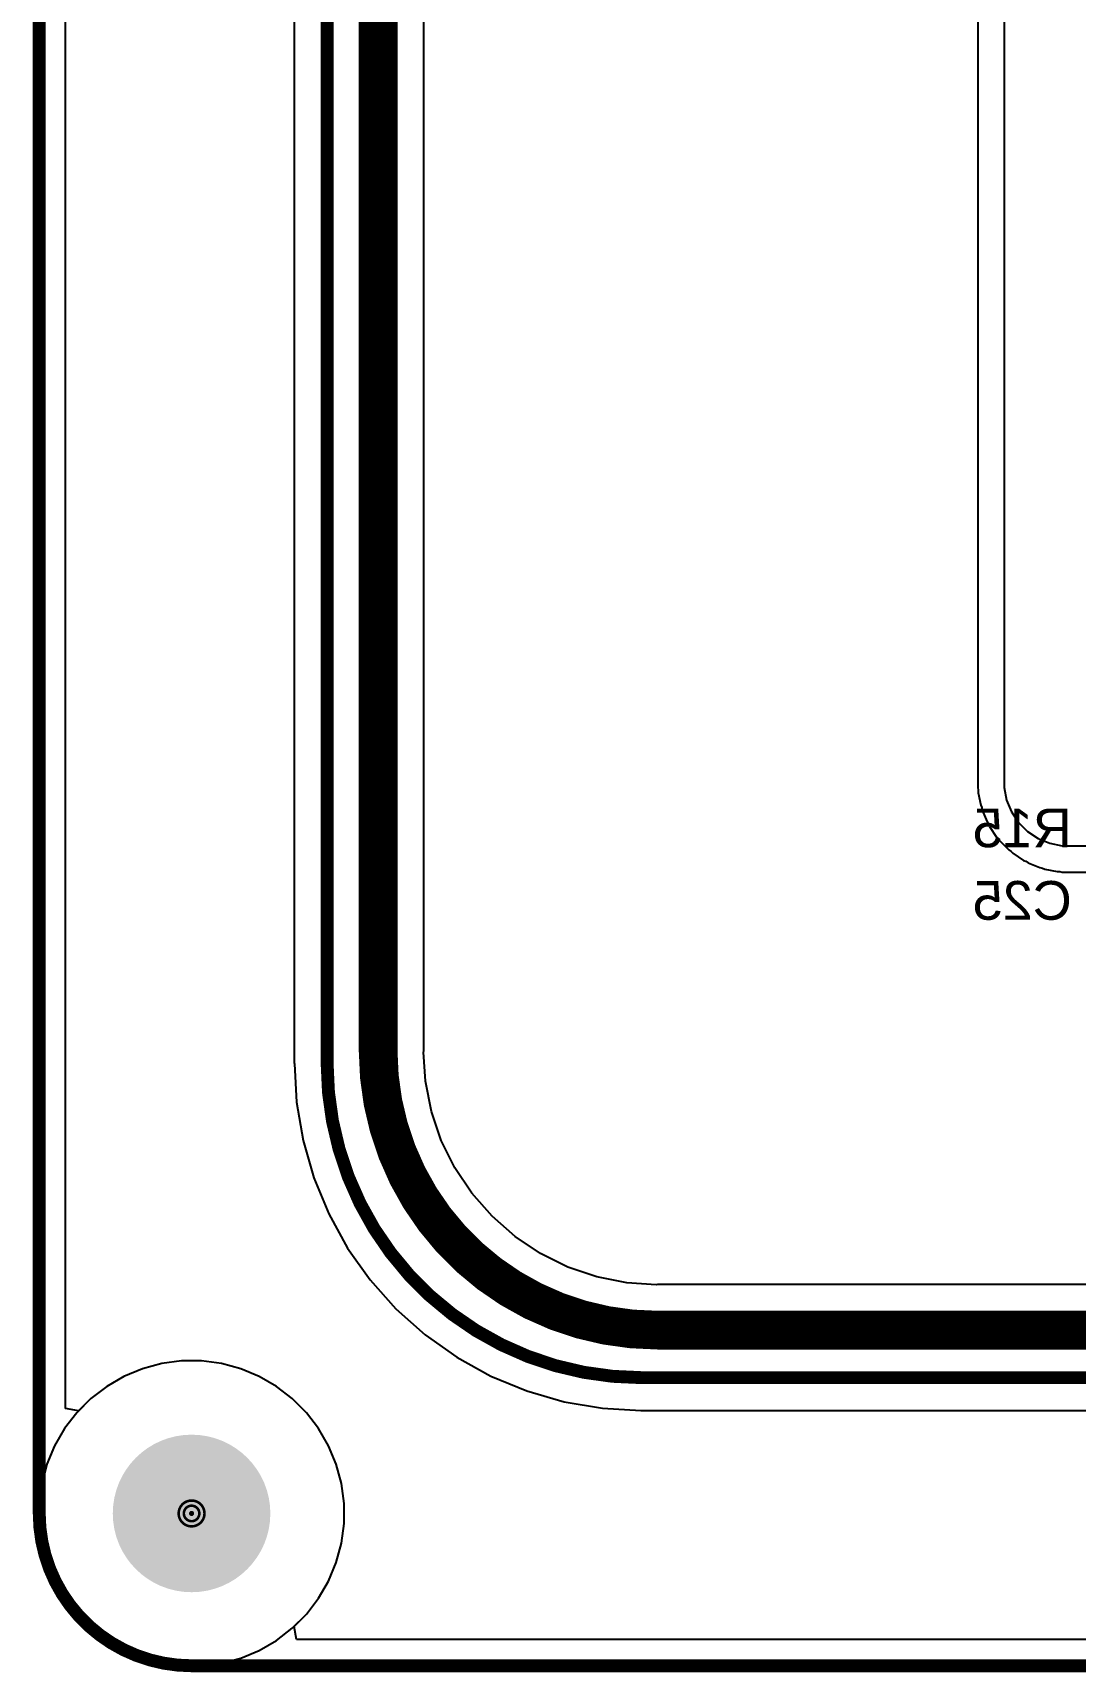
# Model space of a CAD drawing. Header units: inches. Extents: x 0 to 386, y 0 to 148.
# Drawn here: x -0.13 to 20.38, y -0.13 to 32.13 of the extents above; entities that cross this region are included whole.
import ezdxf

# ---------------------------------------------------------------- set-up
doc = ezdxf.new("R2010")
doc.units = ezdxf.units.IN
for name, color, linetype in [('Board outline', 216, 'Continuous'), ('Bottom Layer', 5, 'Continuous'), ('Bottom Overlay', 54, 'Continuous'), ('Bottom Solder', 6, 'Continuous'), ('Drill Drawing', 1, 'Continuous'), ('Multi-Layer', 9, 'Continuous'), ('Pad Holes', 156, 'Continuous'), ('Top Layer', 1, 'Continuous'), ('Top Solder', 216, 'Continuous')]:
    doc.layers.add(name, color=color, linetype=linetype)
doc.styles.add('Arial', font='', dxfattribs={"height": 0.2})
doc.styles.get('Arial').set_extended_font_data('Arial')

msp = doc.modelspace()

# ---------------------------------------------------------------- hatches: boundary and pattern name
at = {"layer": 'Bottom Solder'}
h = msp.add_hatch(color=6, dxfattribs=at)
edge = h.paths.add_edge_path()
edge.add_arc((2.997, 2.997), 0.0508, 0, 360)
at = {"layer": 'Pad Holes'}
h = msp.add_hatch(color=7, dxfattribs=at)
edge = h.paths.add_edge_path()
edge.add_arc((2.997, 2.997), 1.55, 0, 360)
at = {"layer": 'Top Solder'}
h = msp.add_hatch(color=216, dxfattribs=at)
edge = h.paths.add_edge_path()
edge.add_arc((2.997, 2.997), 0.0508, 0, 360)

# ---------------------------------------------------------------- linework, layer by layer
at = {"layer": 'Board outline'}
for points in [[(0, 2.997, 0.254, 0.254, 0), (0, 78.283, 0.254, 0.254, 0)], [(2.997, 0, 0.254, 0.254, -0.414214), (0, 2.997, 0.254, 0.254, 0)], [(2.997, 0, 0.254, 0.254, 0), (251.003, 0, 0.254, 0.254, 0)]]:
    msp.add_lwpolyline(points, format="xyseb", dxfattribs=at)
for points in [[(-0.064, 2.997, 0.127, 0.127, 1), (0.064, 2.997, 0.127, 0.127, 1)], [(-0.064, 2.997, 0.127, 0.127, 1), (0.064, 2.997, 0.127, 0.127, 1)], [(2.934, 0, 0.127, 0.127, 1), (3.061, 0, 0.127, 0.127, 1)], [(2.934, 0, 0.127, 0.127, 1), (3.061, 0, 0.127, 0.127, 1)]]:
    msp.add_lwpolyline(points, format="xyseb", close=True, dxfattribs=at)
at = {"layer": 'Bottom Layer'}
for p, q in [((0.518, 5.064), (0.518, 38.282)), ((2.031, 5.844), (1.667, 5.694)), ((2.411, 5.946), (2.031, 5.844)), ((2.801, 5.997), (2.411, 5.946)), ((3.194, 5.997), (2.801, 5.997)), ((3.584, 5.946), (3.194, 5.997)), ((3.964, 5.844), (3.584, 5.946)), ((4.327, 5.694), (3.964, 5.844)), ((1.327, 5.497), (1.015, 5.258)), ((1.667, 5.694), (1.327, 5.497)), ((4.667, 5.497), (4.327, 5.694)), ((4.979, 5.258), (4.667, 5.497)), ((1.015, 5.258), (0.772, 5.015)), ((5.258, 4.979), (4.979, 5.258)), ((0.772, 5.015), (0.518, 5.064)), ((5.497, 4.667), (5.258, 4.979)), ((5.694, 4.327), (5.497, 4.667)), ((5.844, 3.964), (5.694, 4.327)), ((5.946, 3.584), (5.844, 3.964)), ((5.997, 3.194), (5.946, 3.584)), ((5.997, 2.801), (5.997, 3.194)), ((5.946, 2.411), (5.997, 2.801)), ((5.844, 2.031), (5.946, 2.411)), ((5.694, 1.667), (5.844, 2.031)), ((5.497, 1.327), (5.694, 1.667)), ((5.258, 1.015), (5.497, 1.327)), ((5.015, 0.772), (5.258, 1.015)), ((5.064, 0.518), (5.015, 0.772)), ((70.491, 0.518), (5.064, 0.518))]:
    msp.add_line(p, q, dxfattribs=at)
at = {"layer": 'Drill Drawing'}
for points in [[(3.251, 2.997, 0.0508, 0.0508, 1), (2.743, 2.997, 0.0508, 0.0508, 1)], [(2.731, 2.997, 0.0254, 0.0254, 1), (2.756, 2.997, 0.0254, 0.0254, 1)], [(3.15, 2.997, 0.0508, 0.0508, 1), (2.845, 2.997, 0.0508, 0.0508, 1)], [(2.832, 2.997, 0.0254, 0.0254, 1), (2.857, 2.997, 0.0254, 0.0254, 1)], [(3.137, 2.997, 0.0254, 0.0254, 1), (3.162, 2.997, 0.0254, 0.0254, 1)], [(3.239, 2.997, 0.0254, 0.0254, 1), (3.264, 2.997, 0.0254, 0.0254, 1)]]:
    msp.add_lwpolyline(points, format="xyseb", close=True, dxfattribs=at)
at = {"layer": 'Multi-Layer'}
for p, q in [((2.031, 5.844), (1.667, 5.694)), ((2.411, 5.946), (2.031, 5.844)), ((2.801, 5.997), (2.411, 5.946)), ((2.997, 5.997), (2.801, 5.997)), ((3.194, 5.997), (2.997, 5.997)), ((3.584, 5.946), (3.194, 5.997)), ((3.964, 5.844), (3.584, 5.946)), ((4.327, 5.694), (3.964, 5.844)), ((1.327, 5.497), (1.015, 5.258)), ((1.667, 5.694), (1.327, 5.497)), ((4.667, 5.497), (4.327, 5.694)), ((4.979, 5.258), (4.667, 5.497)), ((1.015, 5.258), (0.737, 4.979)), ((5.258, 4.979), (4.979, 5.258)), ((0.737, 4.979), (0.497, 4.667)), ((5.497, 4.667), (5.258, 4.979)), ((0.497, 4.667), (0.301, 4.327)), ((5.694, 4.327), (5.497, 4.667)), ((0.301, 4.327), (0.15, 3.964)), ((5.844, 3.964), (5.694, 4.327)), ((0.15, 3.964), (0.049, 3.584)), ((5.946, 3.584), (5.844, 3.964)), ((0.049, 3.584), (-0.003, 3.194)), ((5.997, 3.194), (5.946, 3.584)), ((-0.003, 3.194), (-0.003, 2.997)), ((-0.003, 2.997), (-0.003, 2.997)), ((-0.003, 2.997), (-0.003, 2.801)), ((5.997, 2.997), (5.997, 3.194)), ((5.997, 2.801), (5.997, 2.997)), ((-0.003, 2.801), (0.049, 2.411)), ((5.946, 2.411), (5.997, 2.801)), ((0.049, 2.411), (0.15, 2.031)), ((5.844, 2.031), (5.946, 2.411)), ((0.15, 2.031), (0.301, 1.667)), ((5.694, 1.667), (5.844, 2.031)), ((0.301, 1.667), (0.497, 1.327)), ((5.497, 1.327), (5.694, 1.667)), ((0.497, 1.327), (0.737, 1.015)), ((5.258, 1.015), (5.497, 1.327)), ((0.737, 1.015), (1.015, 0.737)), ((4.979, 0.737), (5.258, 1.015)), ((1.015, 0.737), (1.327, 0.497)), ((4.667, 0.497), (4.979, 0.737)), ((1.327, 0.497), (1.667, 0.301)), ((4.327, 0.301), (4.667, 0.497)), ((1.667, 0.301), (2.031, 0.15)), ((2.031, 0.15), (2.411, 0.049)), ((2.411, 0.049), (2.801, -0.003)), ((3.194, -0.003), (3.584, 0.049)), ((3.584, 0.049), (3.964, 0.15)), ((3.964, 0.15), (4.327, 0.301)), ((2.801, -0.003), (2.997, -0.003)), ((2.997, -0.003), (3.194, -0.003))]:
    msp.add_line(p, q, dxfattribs=at)
at = {"layer": 'Top Layer'}
for p, q in [((0.518, 5.064), (0.518, 76.216)), ((18.467, 58.09), (18.467, 17.407)), ((18.985, 58.09), (18.985, 17.404)), ((5.017, 40.368), (5.017, 11.855)), ((7.564, 12.101), (7.564, 38.283)), ((18.467, 17.407), (18.467, 17.404)), ((18.467, 17.404), (18.467, 17.279)), ((18.467, 17.279), (18.476, 17.229)), ((18.476, 17.229), (18.476, 17.178)), ((18.476, 17.178), (18.525, 16.933)), ((18.985, 17.404), (18.984, 17.404)), ((18.984, 17.404), (18.984, 17.279)), ((18.984, 17.279), (19.033, 17.034)), ((18.525, 16.933), (18.545, 16.886)), ((18.545, 16.886), (18.555, 16.836)), ((18.555, 16.836), (18.65, 16.605)), ((19.033, 17.034), (19.129, 16.803)), ((19.129, 16.803), (19.268, 16.595)), ((18.65, 16.605), (18.679, 16.562)), ((18.679, 16.562), (18.698, 16.515)), ((18.698, 16.515), (18.837, 16.307)), ((19.268, 16.595), (19.445, 16.418)), ((18.837, 16.307), (18.873, 16.271)), ((18.873, 16.271), (18.902, 16.229)), ((18.902, 16.229), (19.079, 16.052)), ((19.445, 16.418), (19.653, 16.279)), ((19.653, 16.279), (19.884, 16.183)), ((19.884, 16.183), (20.129, 16.134)), ((20.129, 16.134), (20.254, 16.134)), ((20.254, 16.134), (20.254, 16.134)), ((20.254, 16.134), (22.25, 16.134)), ((19.079, 16.052), (19.121, 16.023)), ((19.121, 16.023), (19.157, 15.987)), ((19.157, 15.987), (19.365, 15.848)), ((19.365, 15.848), (19.412, 15.829)), ((19.412, 15.829), (19.455, 15.801)), ((19.455, 15.801), (19.686, 15.705)), ((19.686, 15.705), (19.736, 15.695)), ((19.736, 15.695), (19.783, 15.675)), ((19.783, 15.675), (20.028, 15.626)), ((20.028, 15.626), (20.079, 15.626)), ((20.079, 15.626), (20.129, 15.617)), ((20.129, 15.617), (20.254, 15.617)), ((20.254, 15.617), (20.254, 15.617)), ((20.254, 15.617), (22.386, 15.617)), ((7.561, 12.076), (7.564, 12.101)), ((7.599, 11.5), (7.561, 12.076)), ((5.017, 11.855), (5.019, 11.843)), ((5.019, 11.843), (5.061, 11.09)), ((7.716, 10.909), (7.599, 11.5)), ((5.061, 11.09), (5.19, 10.335)), ((7.91, 10.338), (7.716, 10.909)), ((5.19, 10.335), (5.402, 9.599)), ((8.176, 9.798), (7.91, 10.338)), ((8.511, 9.297), (8.176, 9.798)), ((5.402, 9.599), (5.695, 8.891)), ((8.908, 8.845), (8.511, 9.297)), ((5.695, 8.891), (6.066, 8.22)), ((9.361, 8.447), (8.908, 8.845)), ((9.862, 8.113), (9.361, 8.447)), ((6.066, 8.22), (6.509, 7.595)), ((10.402, 7.846), (9.862, 8.113)), ((10.972, 7.653), (10.402, 7.846)), ((6.509, 7.595), (7.019, 7.024)), ((11.563, 7.535), (10.972, 7.653)), ((12.14, 7.497), (11.563, 7.535)), ((12.164, 7.501), (12.14, 7.497)), ((242.813, 7.501), (12.164, 7.501)), ((7.019, 7.024), (7.591, 6.514)), ((7.591, 6.514), (8.216, 6.07)), ((2.031, 5.844), (1.667, 5.694)), ((2.411, 5.946), (2.031, 5.844)), ((2.801, 5.997), (2.411, 5.946)), ((3.194, 5.997), (2.801, 5.997)), ((3.584, 5.946), (3.194, 5.997)), ((3.964, 5.844), (3.584, 5.946)), ((4.327, 5.694), (3.964, 5.844)), ((8.216, 6.07), (8.886, 5.7)), ((1.327, 5.497), (1.015, 5.258)), ((1.667, 5.694), (1.327, 5.497)), ((4.667, 5.497), (4.327, 5.694)), ((4.979, 5.258), (4.667, 5.497)), ((8.886, 5.7), (9.594, 5.407)), ((1.015, 5.258), (0.772, 5.015)), ((5.258, 4.979), (4.979, 5.258)), ((9.594, 5.407), (10.33, 5.195)), ((10.33, 5.195), (11.085, 5.066)), ((0.772, 5.015), (0.518, 5.064)), ((5.497, 4.667), (5.258, 4.979)), ((11.085, 5.066), (11.838, 5.024)), ((11.838, 5.024), (11.85, 5.022)), ((11.85, 5.022), (72.88, 5.022)), ((5.694, 4.327), (5.497, 4.667)), ((5.844, 3.964), (5.694, 4.327)), ((5.946, 3.584), (5.844, 3.964)), ((5.997, 3.194), (5.946, 3.584)), ((5.997, 2.801), (5.997, 3.194)), ((5.946, 2.411), (5.997, 2.801)), ((5.844, 2.031), (5.946, 2.411)), ((5.694, 1.667), (5.844, 2.031)), ((5.497, 1.327), (5.694, 1.667)), ((5.258, 1.015), (5.497, 1.327)), ((5.015, 0.772), (5.258, 1.015)), ((5.064, 0.518), (5.015, 0.772)), ((248.936, 0.518), (5.064, 0.518))]:
    msp.add_line(p, q, dxfattribs=at)
for points in [[(5.664, 11.855, 0.254, 0.254, 0), (5.664, 40.384, 0.254, 0.254, 0)], [(6.668, 12.101, 0.762, 0.762, 0), (6.668, 40.19, 0.762, 0.762, 0)], [(12.164, 6.604, 0.762, 0.762, -0.414214), (6.668, 12.101, 0.762, 0.762, 0)], [(11.85, 5.669, 0.254, 0.254, -0.414214), (5.664, 11.855, 0.254, 0.254, 0)], [(12.164, 6.604, 0.762, 0.762, 0), (72.249, 6.604, 0.762, 0.762, 0)], [(11.85, 5.669, 0.254, 0.254, 0), (73.374, 5.669, 0.254, 0.254, 0)]]:
    msp.add_lwpolyline(points, format="xyseb", dxfattribs=at)
for points in [[(6.477, 12.101, 0.381, 0.381, 1), (6.858, 12.101, 0.381, 0.381, 1)], [(6.477, 12.101, 0.381, 0.381, 1), (6.858, 12.101, 0.381, 0.381, 1)], [(5.601, 11.855, 0.127, 0.127, 1), (5.728, 11.855, 0.127, 0.127, 1)], [(5.601, 11.855, 0.127, 0.127, 1), (5.728, 11.855, 0.127, 0.127, 1)], [(11.974, 6.604, 0.381, 0.381, 1), (12.355, 6.604, 0.381, 0.381, 1)], [(11.974, 6.604, 0.381, 0.381, 1), (12.355, 6.604, 0.381, 0.381, 1)], [(11.787, 5.669, 0.127, 0.127, 1), (11.914, 5.669, 0.127, 0.127, 1)], [(11.787, 5.669, 0.127, 0.127, 1), (11.914, 5.669, 0.127, 0.127, 1)]]:
    msp.add_lwpolyline(points, format="xyseb", close=True, dxfattribs=at)

# ---------------------------------------------------------------- texts
at = {"layer": 'Bottom Overlay', "style": 'Arial', "text_generation_flag": 2}
for s, p in [('R15', (20.317, 16.106)), ('C25', (20.317, 14.679))]:
    msp.add_text(s, height=0.762, dxfattribs=at).set_placement(p)

doc.saveas('drawing.dxf')
